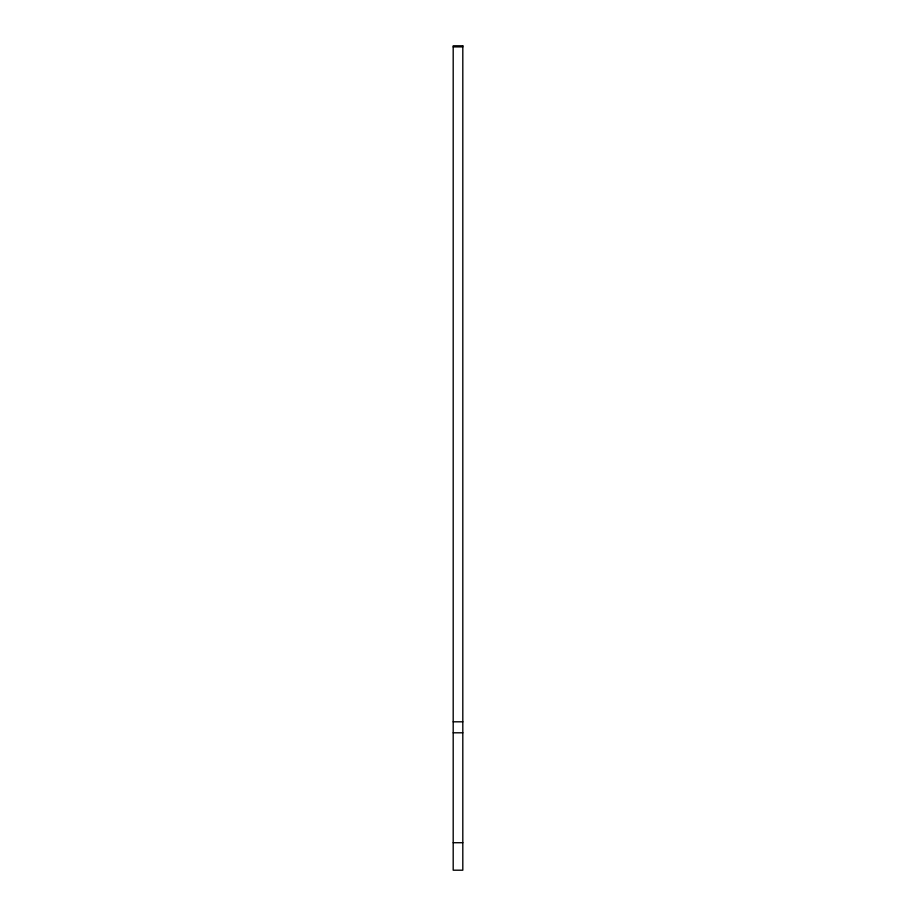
<?xml version="1.0" encoding="UTF-8"?>
<svg xmlns="http://www.w3.org/2000/svg" width="916" height="916" viewBox="0 0 916 916"><rect width="100%" height="100%" fill="white"/><g stroke="black" fill="none" stroke-linecap="round" stroke-linejoin="round"><path stroke-width="1.37" d="M453.191 46.899L462.809 46.899M453.191 721.808L462.809 721.808M453.191 732.8L462.809 732.8M453.191 842.72L462.809 842.72M462.809 45.8L453.191 45.8L453.191 870.2L462.809 870.2L462.809 45.8"/></g></svg>
